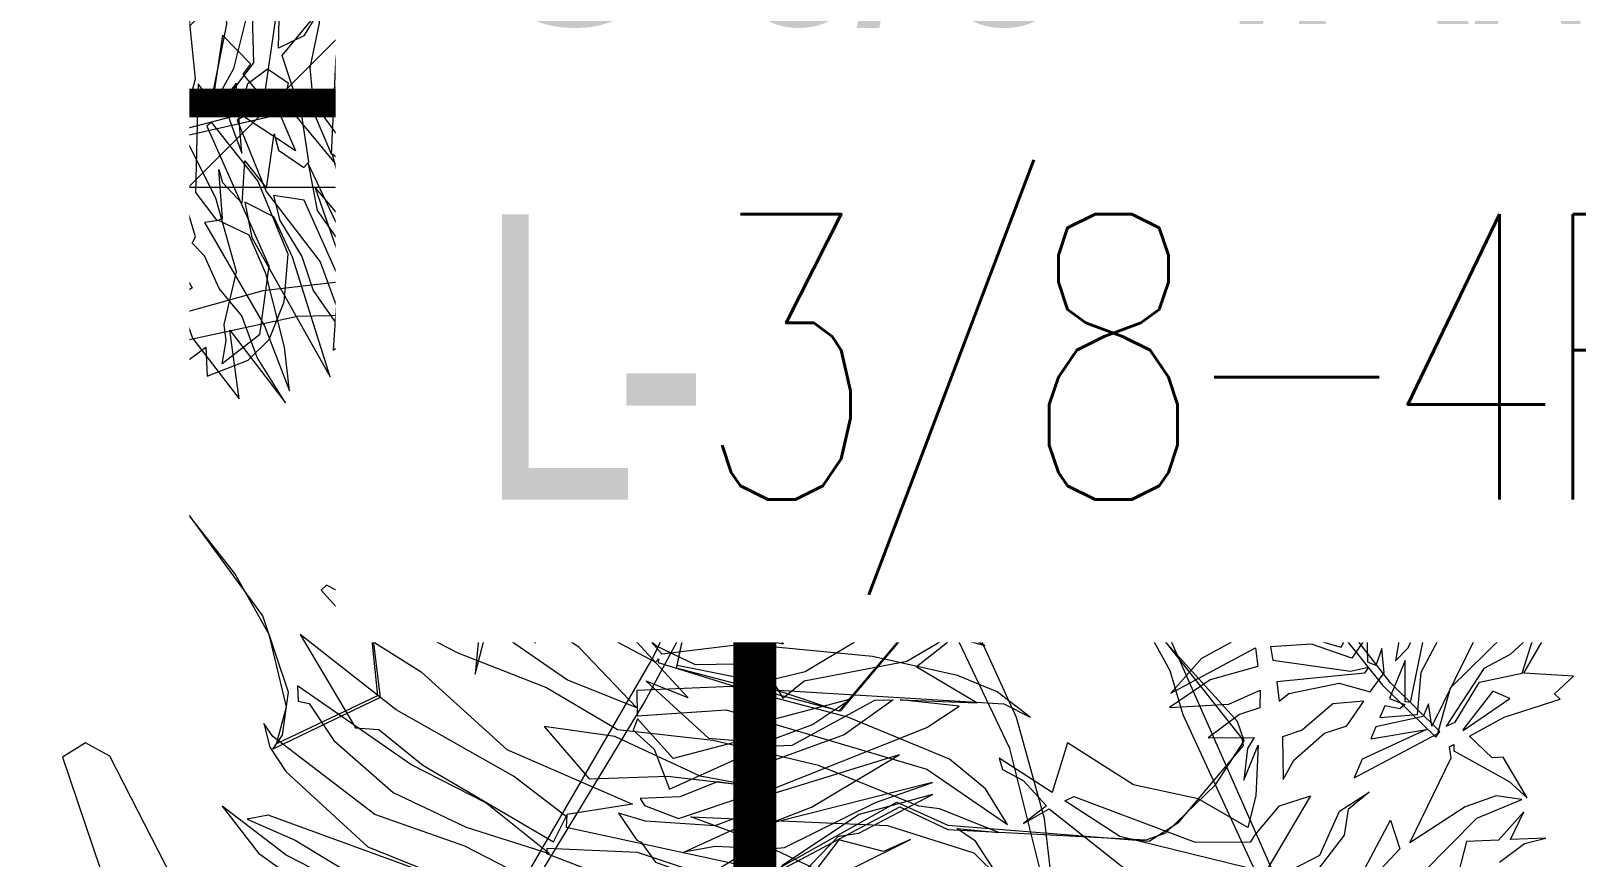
# Model space of a CAD drawing. Header units: millimetres. Extents: x 148480 to 578986, y 39883 to 155062.
# Drawn here: x 242504 to 243588, y 100884 to 101463 of the extents above; entities that cross this region are included whole.
import ezdxf

# ---------------------------------------------------------------- set-up
doc = ezdxf.new("R2010")
doc.units = ezdxf.units.MM
doc.linetypes.add('CENTER', pattern=[2, 1.25, -0.25, 0.25, -0.25])
doc.linetypes.add('HIDDEN', pattern=[0.375, 0.25, -0.125])
doc.layers.add('CB-AC CABLE TRAY', color=213, linetype='Continuous', lineweight=15)
doc.layers.add('P-PIPE-IDEN', color=7, linetype='Continuous', lineweight=9)
for name, color, linetype in [('CEN', 252, 'CENTER'), ('CET color Black or White', 7, 'Continuous'), ('Flooring', 44, 'Continuous'), ('Layer2', 4, 'Continuous'), ('Layer4', 6, 'Continuous'), ('M-HVAC VRV PIPE', 4, 'Continuous'), ('M-HVAC-TEXT', 7, 'Continuous')]:
    doc.layers.add(name, color=color, linetype=linetype)
doc.styles.add('Arial_2', font='arial.ttf', dxfattribs={"height": 75})
doc.styles.add('romans', font='stylu.ttf', dxfattribs={"height": 125})

# ---------------------------------------------------------------- blocks, each defined once
blk = doc.blocks.new('GFC1')
at = {"layer": 'CEN', "color": 8, "linetype": 'HIDDEN', "lineweight": 0, "ltscale": 1500}
blk.add_line((315644.3, 100526.4), (315644.3, 105940.7), dxfattribs=at)
at = {"layer": 'CET color Black or White', "color": 8, "linetype": 'Continuous', "lineweight": 18}
for points in [[(316284.1, 102194.6), (315821.5, 102515.8), (315838.3, 102526.7), (315851.1, 102516.4), (315972.6, 102526.3), (316068.4, 102548.4), (316116.5, 102569.1), (316291.4, 102696.9)], [(315106.4, 103228.9), (315153.4, 103205.6), (315195.3, 103177.4), (315261.9, 103123.4), (315512.5, 102882.1), (315590.8, 102790.4), (315622.4, 102740.4), (315686.1, 102621.3), (315707.3, 102571.3), (315631.4, 102600.1), (315304.7, 102789.1), (315479.6, 102675.9), (315506.3, 102665.3), (315556.8, 102629.8), (315632.9, 102587.1), (315704.6, 102540.5), (315631, 102501.8), (315431, 102429.1), (315244.3, 102380.4), (315043.3, 102345.5)], [(315123.2, 102352), (315155.1, 102360.5), (315204.4, 102366.7), (315457, 102423.8), (315646.1, 102477.2), (315676.4, 102482.5), (315738.8, 102507.1), (315705.4, 102377.9), (315666, 102256.4), (315632, 102134.4), (315573, 102010.6), (315458.4, 101813.3)], [(315483.5, 101841.1), (315566.6, 101978.3), (315631.3, 102098.7), (315640.2, 102137.9), (315657.3, 102170.6), (315694.1, 102274.1), (315761.1, 102436.4), (315773.1, 102397.9), (315809.5, 102314.5), (315825.2, 102254.1), (315853.3, 102189.4), (315866, 102145.4), (315907.5, 102051.5), (315935.4, 102000.9), (315944.4, 101970.2), (316120.2, 101589.6)], [(316126.7, 101590.5), (315912.8, 102074.6), (315868.1, 102185.2), (315789.8, 102473.2), (315813.5, 102438.4), (315811.3, 102429.2), (315961.8, 102162.9), (316044.6, 102040.5), (316084.4, 101990.7), (316121.8, 101954.3), (316124.6, 101958.2), (316090, 101992.4), (316020.2, 102082.2), (315981.2, 102146.4), (315879.3, 102339), (315836.1, 102434.4), (315898.9, 102388.2), (315930.8, 102353.3), (316014.2, 102285), (316085.3, 102233.8), (316204.9, 102175.5), (316282.4, 102154.4)], [(315344.9, 102473.6), (315328, 102445.8), (315310.1, 102437.1), (315311.4, 102489.4)], [(315291.3, 102477.3), (315292.6, 102426.8), (315272.6, 102400.6), (315282.2, 102388.9), (315288.7, 102412.4), (315302.4, 102422.6), (315317, 102412.8), (315313.6, 102396.9), (315317.1, 102395.9), (315310.5, 102392.5), (315322.1, 102365.3), (315285.7, 102389.2), (315281.3, 102386.7), (315301.5, 102336.7), (315339.4, 102287.5), (315350.7, 102256.7), (315348.5, 102225.4), (315356.5, 102231.1), (315361.7, 102245.9), (315357.3, 102278.1), (315336.2, 102339.1), (315426.6, 102232), (315423.1, 102255.5), (315405.7, 102289.2), (315317.3, 102396.1), (315326.5, 102406.5), (315334.9, 102398.6), (315361.4, 102362.4), (315411.9, 102336), (315489.8, 102326), (315370.8, 102378.2), (315340.6, 102401), (315366.5, 102424.5), (315381, 102462.8)], [(315565.4, 102481.5), (315552.9, 102441.9), (315549.4, 102436.1), (315571.6, 102444), (315593, 102465.1)], [(315607.7, 102488.9), (315601.2, 102445.4), (315563.7, 102424.7), (315574, 102424.1), (315599.3, 102433), (315597.6, 102421.2), (315597.6, 102421.2), (315589.4, 102402.1), (315589.4, 102402.1), (315607.9, 102410.1), (315624.6, 102427.3), (315646.5, 102467.3), (315647.4, 102436.4), (315613.6, 102390.6), (315622.8, 102393.6), (315642.9, 102413.5), (315635.6, 102378.7), (315648.5, 102382.3), (315644.9, 102354), (315655.1, 102386.8), (315668.3, 102396.9), (315680.8, 102364.3), (315669.6, 102341.6), (315689.1, 102367), (315697.7, 102395.5), (315693.6, 102469.2)], [(315686.8, 102497.8), (315708.2, 102438.6), (315709.9, 102411.7), (315688.3, 102359.8), (315665, 102336.9), (315690.1, 102357.7), (315703.1, 102382.2), (315714.2, 102422.1), (315712.9, 102429.1), (315734.1, 102419), (315724.8, 102339.7), (315734.7, 102373), (315736.7, 102406.4), (315744.6, 102409.7), (315748.7, 102342.6), (315758.8, 102373.7), (315757.4, 102420.4), (315762, 102432.2), (315761.2, 102454.6)], [(315961.5, 102460.1), (315976.7, 102419.4), (315968.5, 102459.8)], [(315996.4, 102449.4), (316002.7, 102445.9), (315978.5, 102480.5)], [(315616.1, 102486.8), (315633, 102440.1), (315655.6, 102395.8), (315683.6, 102354.7), (315716.6, 102317.5), (315753.9, 102284.7), (315795.1, 102256.8), (315839.4, 102234.3), (315886.2, 102217.5), (315934.7, 102206.7), (315984.2, 102202.1), (316034, 102203.8), (316083, 102211.6), (316130.7, 102225.5), (316176.3, 102245.4), (316219.1, 102270.7), (316258.3, 102301.3)], [(315616.8, 102512.6), (315640.7, 102440.2), (315678.3, 102373.9), (315728.1, 102316.2), (315788.2, 102269.4), (315856.3, 102235.1), (315929.7, 102214.8), (316005.7, 102209.2), (316081.3, 102218.6), (316153.7, 102242.5), (316220, 102280.1), (316277.7, 102329.8)], [(315968.5, 102461.6), (315999.2, 102430.7), (315979.2, 102462.9)], [(315749.5, 102458.1), (315720.7, 102439.5), (315744, 102441.2), (315740.3, 102438.3), (315722.9, 102439.6), (315728.2, 102428.6), (315741.3, 102433.4), (315742.3, 102430.8), (315747.9, 102434.9), (315756.8, 102433.2), (315729.1, 102418.4), (315781.8, 102428.4), (315779.2, 102418.2), (315743.6, 102395.7), (315731.2, 102382.1), (315746.4, 102386.6), (315740.8, 102375.9), (315758.3, 102385.6), (315759.2, 102383), (315766, 102390.1), (315771.9, 102389.8), (315770.8, 102385.5), (315788.9, 102393.6), (315802.3, 102392.2), (315816.2, 102381.1), (315790.1, 102377.8), (315752, 102358.8), (315756.8, 102354.6), (315777, 102354.4), (315741.5, 102337.3), (315715.5, 102338), (315666, 102321.5), (315646.5, 102320.4), (315649.3, 102372.5), (315681.4, 102423.3), (315641.6, 102417.3), (315634, 102439.1), (315632.2, 102426.6), (315635.9, 102416.4), (315628, 102415.2), (315636.8, 102406.2), (315633.8, 102369.5), (315620.9, 102358.4), (315613.1, 102368.9), (315580.5, 102392.6), (315568, 102396.1), (315559.1, 102403.7), (315548.5, 102401.2), (315551.3, 102399.6), (315535.8, 102388.8), (315486.7, 102430.7), (315492.6, 102441.2), (315502.2, 102436.8), (315518.5, 102417.6), (315546.7, 102415.3), (315590, 102424.2), (315612.5, 102416.1), (315601.2, 102423.7), (315564.1, 102433.7), (315507.2, 102437.4), (315534.2, 102480.2)], [(315433.3, 102451.4), (315431.5, 102415.1), (315435.5, 102407.3), (315439.5, 102443), (315458.5, 102417), (315470.1, 102451.5), (315482.5, 102445.8), (315484.1, 102423.2), (315493.3, 102398.2), (315559.4, 102344.5), (315515.7, 102357.5), (315487.1, 102399.9), (315460.4, 102418), (315453.5, 102408.9), (315468.7, 102385.3), (315437.3, 102406.6), (315473, 102345.6), (315461, 102308.4), (315458, 102331.6), (315438.3, 102374.4), (315419.2, 102400.2), (315414.9, 102390.9), (315429.8, 102348.3), (315404.7, 102386.2), (315391.6, 102384.7), (315388.3, 102376.7), (315396, 102353.7), (315446.6, 102292.4), (315451.8, 102250.8), (315442.9, 102249.4), (315452.5, 102245.7), (315453.6, 102237.2), (315456.6, 102244.1), (315478.6, 102235.5), (315492, 102218.9), (315504.8, 102170.1), (315517, 102181.7), (315490.3, 102234), (315500.3, 102232.6), (315517.2, 102214.7), (315526.5, 102192.6), (315511.9, 102230.9), (315476.3, 102250.9), (315464.5, 102261.8), (315466.2, 102268.1), (315475, 102253.9), (315467.4, 102282.5), (315480.1, 102254.3), (315490.5, 102277.4), (315508.7, 102260.2), (315534.3, 102199.7), (315529.9, 102189.7), (315517.2, 102181.7), (315516.3, 102174), (315558.3, 102146.3), (315582.3, 102114.4), (315568.2, 102119.8), (315568.1, 102117.4), (315572.7, 102106), (315585, 102098.8), (315586.1, 102080.6), (315592.3, 102094.5), (315614.4, 102081.6), (315672.3, 102081.6), (315673.8, 102086.5), (315675.6, 102083.2), (315735.3, 102112.6), (315800.9, 102116.1), (315791.2, 102106.8), (315786.6, 102109.2), (315762.6, 102097.2), (315678.1, 102076), (315669, 102056.6), (315698.6, 102056.4), (315691.9, 102052.9), (315661.2, 102024.3), (315664.1, 102019.4), (315658.2, 102020.5), (315632.6, 102039.4), (315668.7, 102054.9), (315666.2, 102060.2), (315637.9, 102064.4), (315606.1, 102059.8), (315579.8, 102066.5), (315579.8, 102060.7), (315560.9, 102063.6), (315600.3, 102038), (315611.2, 102025.9), (315656.2, 102017.5), (315638.9, 102013.4), (315650.5, 101999), (315631.7, 102005.5), (315602.6, 102005), (315575.2, 102017.9), (315557.3, 102032.5), (315556, 102026.9), (315597.4, 101981.8), (315568, 101993.5), (315611.8, 101953.5), (315634.2, 101951.6), (315587, 101939.3), (315561.9, 101967), (315559, 101959.2), (315573.7, 101945.8), (315584.5, 101917.7), (315647, 101946.1), (315646.2, 101950.6), (315651.8, 101950.1), (315646.9, 101947.6), (315670.5, 101948.6), (315728.5, 101980.1), (315741.3, 101980.3), (315706.9, 101955.8), (315658.8, 101938.4), (315646.4, 101913.9), (315764.9, 101961), (315787.5, 101975.9), (315746.1, 101980.3), (315799.9, 101978.4), (315757.5, 102003.5), (315783.9, 102024.3), (315805.6, 102018.4), (315788.1, 102027.6), (315788.1, 102027.6), (315772.8, 102035.8), (315720.7, 102032.7), (315688.7, 102025.1), (315789, 102091.2), (315818, 102090.6), (315776.6, 102042.5), (315819.4, 102070.7), (315847, 102115.2), (315852.1, 102144.4), (315819, 102092.1), (315804.8, 102099.6), (315819, 102108.9), (315814.1, 102107.9), (315837, 102128.6), (315853.3, 102152.3), (315812.3, 102126), (315807.3, 102130), (315713.1, 102116), (315674.1, 102087.7), (315650.8, 102097.8), (315679.6, 102109.2), (315681.4, 102113.7), (315656.3, 102132.4), (315645.8, 102133.9), (315654.3, 102151.6), (315687.6, 102141.8), (315690.2, 102146.5), (315694.4, 102141.3), (315714.6, 102147), (315746.8, 102176.9), (315741.4, 102160), (315779.8, 102191.4), (315794.1, 102194.3), (315755.5, 102163.6), (315709.4, 102140.2), (315681.8, 102113.9), (315684.6, 102107.8), (315708.4, 102115.8), (315744.5, 102142), (315807.9, 102159.5), (315853.2, 102178.8), (315854.3, 102184.4), (315832.6, 102184.1), (315825.1, 102179.6), (315808.9, 102182), (315763.3, 102165), (315805.6, 102193.6), (315852.6, 102194.7), (315854.7, 102203.1), (315858.8, 102198.4), (315916, 102230.2), (315855.2, 102182.2), (315933.6, 102214), (315939.2, 102208.9), (315970.4, 102214), (315963.3, 102223.1), (315981.4, 102224.4), (315959.2, 102228.6), (315939.5, 102239.5), (315881.4, 102229.4), (315919.4, 102257.9), (315983.5, 102229.7), (315976.4, 102259.1), (315984.4, 102254.6), (315936.6, 102296.2), (315958.1, 102299.6), (315982.4, 102279.2), (315977.8, 102273.8), (315983.8, 102278.1), (315983.8, 102278.1), (315997, 102284.3), (315998.4, 102277.1), (316005.9, 102286.9), (316037.8, 102288.6), (316056.6, 102300), (316091.5, 102285.5), (316071.5, 102283.8), (316047.7, 102264.9), (316016.3, 102228.9), (315993.2, 102191.9), (316064.3, 102274.8), (316075.2, 102281.4), (316093.3, 102269.3), (316069.1, 102257.5), (316039, 102234.3), (316000.5, 102195.2), (316020.4, 102212.8), (316085.5, 102240.8), (316108, 102259.6), (316114.7, 102255.1), (316114.8, 102263.7), (316128.5, 102268.1), (316114.9, 102270.9), (316115.2, 102284.8), (316121.6, 102280), (316143.3, 102315.3), (316160.2, 102362.1), (316190.7, 102385.9), (316203.3, 102385.3), (316203.3, 102385.3), (316196, 102390), (316180.7, 102386.3), (316128.8, 102335.8), (316163.7, 102435.6), (316149.9, 102424.2), (316121.8, 102368.5), (316099.4, 102302.8), (316093.3, 102302.8), (316088, 102318), (316063.1, 102323), (316035.1, 102317), (315997.8, 102336.6), (315989.3, 102358.1), (315939, 102400.8), (315906.8, 102366.5), (315873.5, 102345.1), (315871.2, 102351.3), (315894.9, 102366.3), (315935.9, 102407.3), (315989.9, 102389.8), (315988.7, 102392.4), (315976.7, 102401), (315930.9, 102411.8), (315920, 102408.9), (315931.7, 102420.7), (315961.1, 102406.5), (315947.8, 102424.6), (315948.1, 102424.7), (315966.3, 102422.1), (315961.8, 102427.1), (315955.7, 102427.2), (315983.1, 102436.1), (315988.4, 102436.1), (315957.9, 102452)], [(315218.4, 102493.5), (315221.3, 102405.2), (315202.7, 102378.9), (315206.2, 102372.1), (315215.3, 102392.1), (315232.2, 102409.6), (315235.6, 102379.6), (315238.9, 102379.6), (315228.4, 102377), (315236.6, 102351.2), (315210.3, 102372.5), (315206.3, 102370.3), (315217.2, 102325.4), (315249.7, 102269.1), (315242.2, 102264), (315238.7, 102217.2), (315247.6, 102219), (315259.2, 102227.6), (315260.2, 102207.3), (315288.9, 102218.5), (315303.7, 102233), (315314.1, 102259.3), (315314.1, 102259.3), (315317, 102292.7), (315295.6, 102344.2), (315263.2, 102385.3), (315259.9, 102382.5), (315303.3, 102284.6), (315296.8, 102236.2), (315270.7, 102216), (315273.5, 102232.1), (315272.2, 102243.4), (315280.7, 102280.5), (315266.2, 102332), (315242.4, 102379.4), (315252, 102415.6), (315246.3, 102470.9)], [(315133.9, 102542.8), (315157.1, 102436.5), (315145.6, 102376.2), (315147.4, 102395.9), (315141.6, 102439.1), (315117, 102544.2)], [(315132, 102367.7), (315142.7, 102359.3), (315143.9, 102362.8), (315164, 102362.7), (315152.5, 102360.5), (315169.3, 102315.1), (315146.3, 102359.5), (315150.4, 102315.6), (315165.2, 102266.6), (315143.6, 102231.2), (315153.8, 102272.3), (315143.7, 102325.6), (315120.3, 102354.1)], [(315114.2, 102349.6), (315137, 102275), (315139.3, 102231.3), (315136.5, 102220.8)], [(315134.3, 102215.7), (315167.9, 102233.6), (315173.9, 102242), (315185.2, 102215.5), (315163.7, 102205.7), (315178.1, 102087.9), (315178.1, 102087.9), (315225.5, 102282.1), (315213.8, 102331.1), (315191.9, 102370.2), (315184.8, 102365.6), (315196.9, 102323.3), (315197.2, 102271.1), (315189.7, 102242.2), (315186.3, 102263.4), (315192.8, 102279.9), (315188.8, 102325.2), (315165.2, 102362.7), (315177.4, 102398.2), (315174.6, 102446.1), (315152.4, 102494.1)], [(315787.6, 102480.1), (315532.1, 102198.5), (315581.1, 102241.4), (315772.3, 102449.1), (315830.8, 102506.6)], [(315830, 102496.6), (315746.4, 102348.2), (315683.9, 102137.5), (315669.9, 102065.6), (315729.5, 102281.7), (315753.1, 102341.5), (315806.2, 102433.9), (315843.5, 102485.9)], [(315848.1, 102472.1), (315858.1, 102339), (315859.7, 102497.8)], [(315921.8, 102463.8), (316021.8, 102376.7), (316143.9, 102253.2), (316143.9, 102253.2), (316037.1, 102374.2), (315978.9, 102421.4), (315938.6, 102467.4)], [(316226.8, 102404.3), (316195.5, 102381.8), (316184.7, 102354.5), (316178, 102386.6), (316180.1, 102403.2), (316234.9, 102438.5)], [(316226.9, 102448.1), (316206.6, 102444.2), (316161.2, 102405.2), (316146.9, 102369.9), (316146.3, 102421.4), (316169.4, 102486.1)], [(316152.8, 102479.3), (316134, 102447.4), (316119.5, 102336.3), (316124.4, 102301.4), (316112.6, 102315.8), (316116, 102359.3), (316095.5, 102414.7), (316061.1, 102476.3), (316062.7, 102449.1), (316103.2, 102345.1), (316104.2, 102329.3), (316104.2, 102329.3), (316105.4, 102310.1), (316111.1, 102309.6), (316114.2, 102303), (316079.3, 102309.3), (316066.4, 102321.3), (316024.1, 102313.4), (315981.8, 102316.3), (315985.7, 102278.2), (315959.8, 102261.7), (315976.3, 102320), (315993.4, 102335.1), (315969.2, 102319.7), (315954.8, 102298.3), (315947, 102273.7), (315946.5, 102245.7), (315961, 102201.8), (315945.5, 102234.5), (315930.5, 102301.4), (315949.1, 102327.9), (315933.9, 102314.3), (315926.5, 102300.2), (315924.5, 102276.1), (315933.6, 102237.6), (315975.2, 102152), (315956.4, 102160.6), (315943.1, 102172.8), (315897.2, 102199.3), (315876.9, 102200.6), (315841.4, 102212.9), (315827, 102208), (315825.7, 102198.6), (315844.3, 102187.3), (315856.8, 102198.4), (315861.8, 102196.3), (315849.6, 102183.5), (315850.1, 102164.2), (315864.6, 102195), (315888.8, 102184.5), (315944.6, 102142.9), (315969.1, 102134.8), (315989.1, 102122.4), (315995.2, 102123.5), (316000.9, 102099.2), (315972, 102114.3), (315958.9, 102128.3), (315903.8, 102151.1), (315872.5, 102145.1), (315812.5, 102147.6), (315860.1, 102144), (315845.2, 102136), (315827.5, 102114), (315847.6, 102125.9), (315946.6, 102120), (315968.9, 102112.7), (316007.7, 102074.7), (315984.9, 102085.7), (315943.2, 102097), (315885.7, 102076.7), (315862.9, 102062.5), (315899.7, 102077.6), (315950.3, 102077.9), (315905.1, 102058.8), (315881.5, 102053), (315901.9, 102053.1), (315891.4, 102034.4), (315907.8, 102053.1), (315980.7, 102053.6), (315999.3, 102049.3), (315996.3, 102025.6), (315987.3, 102025.6), (315957.5, 102009.4), (315936, 101985.1), (315995.5, 102016.8), (315997, 102003.7), (315963.7, 101994.3), (315935, 101975.1), (315976.8, 101977.4), (315998.8, 101987.2), (315998.4, 101974.9), (315984.3, 101970.1), (315962.2, 101953.8), (315994.5, 101954.1), (315989.7, 101946.2), (315987.2, 101924.1), (315997.2, 101948.7), (315995.6, 101913.1), (315990.1, 101890.9), (315955.1, 101911.1), (315909.9, 101920.7), (315863.6, 101950.2), (315852.8, 101915.4), (315815.6, 101939.6), (315818, 101931.6), (315832.4, 101923.8), (315848.9, 101906.1), (315832.8, 101893.7), (315850.8, 101904.1), (315905.4, 101860.8)], [(316002.1, 101859.5), (315900.3, 101884.5), (315861.8, 101909.6), (315867.9, 101912.6), (315953, 101880.7), (315992.1, 101880.8), (315995.1, 101885.8), (316012.2, 101906.1), (316033.9, 101913), (316003.4, 101861.2)], [(316008, 101854.8), (316040.6, 101871.5), (316054.4, 101902.3), (316075.2, 101915.7), (316060.3, 101903.5), (316057.7, 101885.5), (316039.3, 101861.6)], [(316058.5, 101836.8), (316090.1, 101896), (316096.6, 101876), (316020.1, 101794.1)], [(316037, 101782.6), (316150.7, 101897.5), (316182.2, 101910.6), (316164.2, 101913.2), (316142.5, 101905.3), (316103.6, 101880.1), (316132.7, 101939.8), (316131.5, 101947.4), (316134.5, 101949), (316134.5, 101944.7), (316173.3, 101923.2), (316186, 101911.7), (316169.1, 101940.1), (316161.4, 101939.8), (316145.4, 101955), (316169.7, 101968.2), (316209.1, 101980.9), (316205.2, 101984.6), (316218.5, 101996.9), (316183.6, 101999), (316231.5, 102081.8)], [(315645.9, 101852.4), (315746, 101905.4), (315779.6, 101889.6), (315918.7, 101882.2), (315932.6, 101887.1), (315967.4, 101920.8), (315987.5, 101951.7), (315987.5, 101951.7), (315982.7, 101965.1), (315899.3, 102057.2), (315871.7, 102069.8), (315824.4, 102072.6), (315799.4, 102066.2), (315769.5, 102050.7), (315703.1, 101972.5), (315634.3, 101995.6), (315589.7, 102004.4), (315595.3, 102030.9), (315595, 102094.1), (315564.2, 102221.5), (315528.9, 102331.2), (315476.7, 102426.7), (315430.7, 102409), (315400.6, 102368.8), (315388, 102300.3), (315371.8, 102058.5), (315379.6, 101983.1), (315308.8, 101949.6), (315315.8, 101975.4), (315303.6, 102026.1), (315279.5, 102068.9), (315106, 102289)], [(315638.1, 101849.5), (315743.9, 101908.7), (315779.7, 101892.5), (315920.9, 101881.3), (315941.7, 101894.6), (315986.9, 101948.4), (315986.9, 101948.4), (315986, 101953.4), (315914.3, 102044), (315871.8, 102069.7), (315825.6, 102072.6), (315800.4, 102066.1), (315770.2, 102050.7), (315704, 101972.4), (315589.3, 102002.6), (315595.3, 102030.9), (315595.1, 102075.1), (315586.1, 102138.7), (315532.4, 102318.2), (315485, 102416.1), (315473, 102423.8), (315427.7, 102405.3), (315407.2, 102377), (315395.8, 102350.8), (315372.3, 102056.4), (315381.4, 101982.1), (315306.2, 101945.7), (315313.1, 101955.7), (315317.2, 101985.7), (315299.2, 102039.2), (315236.3, 102125.2), (315122.5, 102260.7)], [(316259.4, 102289.6), (316218.2, 102292.1), (316205.8, 102287.9), (316182.9, 102268), (316191.4, 102284.5), (316239.5, 102321.2)], [(316221.4, 102354.8), (316176.3, 102354.5), (316140.6, 102308.6), (316127.7, 102272.2), (316130.5, 102270.7), (316152.7, 102302.5), (316171.1, 102343), (316202.7, 102346.6), (316225.6, 102339.8), (316210.8, 102330.1), (316197.5, 102328.3), (316137, 102280), (316140, 102257.2), (316074.2, 102231.1), (316029, 102162.9), (316028.2, 102149.5), (316037.6, 102161.1), (316036.6, 102144.9), (316052, 102181.6), (316098, 102219.5), (316127.7, 102221.8), (316116.4, 102216.2), (316051.2, 102159.3), (316041.4, 102146), (316106, 102172.8), (316083.5, 102147.7), (316072.6, 102128.1), (316095.3, 102157), (316132.9, 102184.7), (316177.8, 102210.5), (316174.8, 102216.3), (316126.9, 102195.6), (316127.7, 102202.8), (316167, 102227.4), (316165.5, 102228.7), (316190.4, 102253.4), (316214.7, 102287.3), (316248.8, 102283.2)], [(316223.2, 102267.5), (316192.2, 102247.4), (316176.4, 102218.2), (316193.9, 102221.5), (316185.6, 102207.2), (316205.7, 102221.2), (316211.9, 102221.1), (316198.3, 102212), (316204.8, 102190.3), (316234.5, 102223.8)], [(316247.1, 102225.6), (316218.7, 102202.9), (316212.2, 102178.4), (316268, 102232.8)], [(315855.8, 101824.3), (315847.5, 101897.2), (315827.9, 101967.9), (315797.4, 102034.7), (315756.9, 102095.9), (315707.4, 102150), (315649.9, 102195.7), (315586.1, 102231.8), (315517.3, 102257.5), (315445.4, 102272.2), (315372.1, 102275.4), (315299.2, 102267.1), (315228.5, 102247.5), (315161.7, 102217), (315100.5, 102176.5), (315046.4, 102127), (315000.7, 102069.5), (314964.6, 102005.7), (314938.9, 101936.9), (314924.3, 101865)], [(315844.5, 101861.3), (315823.1, 101946.3), (315785, 102026.1), (315731.6, 102097.4), (315665.1, 102157.6), (315587.9, 102204.4), (315503.1, 102235.9), (315413.8, 102251), (315323.6, 102249.1), (315235.9, 102230.2), (315154, 102195.1), (315081.1, 102145.2), (315020.1, 102082.2), (314973.2, 102008.8), (314942.2, 101927.6), (314928.4, 101841.8)], [(315815.8, 101855.5), (315799, 101881.4), (315786, 101890.1), (315815.3, 101887.4), (315773.9, 101903.9), (315759.2, 101905.8), (315688.9, 101934.3), (315615.1, 101951.8), (315547.9, 101959.4), (315497.6, 101989.1), (315436.1, 102013.1), (315343.8, 102060.8), (315340, 102057.2), (315367.5, 102027), (315410.3, 102000), (315470.4, 101945.6), (315558.4, 101907.2), (315512.5, 101900.1), (315512, 101891.1), (315631.8, 101865.1)], [(315628.5, 101851.1), (315561.9, 101873.3), (315498.4, 101876.1), (315498.1, 101872.6), (315570, 101845)], [(315486.6, 101854.2), (315440.8, 101877.9), (315377.7, 101900), (315306.1, 101954.7), (315300, 101963.9), (315304, 101947.1), (315315.3, 101930.1), (315372.8, 101877.4), (315429.3, 101854.6)], [(315718.8, 101846.6), (315644.6, 101881.9), (315599.3, 101898.4), (315737.3, 101892.4), (315797.9, 101873.1), (315815.8, 101855.5)], [(315714.4, 101863.2), (315753.4, 101882.4), (315734.4, 101874.1), (315703.1, 101882.3), (315684.1, 101857)], [(315671.4, 101852), (315702.9, 101884.8), (315717.2, 101887), (315768.8, 101914), (315717.5, 101900.1), (315663.1, 101864)], [(316166.5, 101866.7), (316184.1, 101879.7), (316199, 101883.5), (316174.2, 101882.5), (316183.7, 101901.8), (316165.9, 101882.1), (316143.3, 101881.2), (316137.5, 101858.4)]]:
    blk.add_lwpolyline(points, dxfattribs=at)
for points in [[(315278.9, 102422.9), (315289.3, 102465), (315278.2, 102523.5), (315255.9, 102595.1), (315267.7, 102542.3), (315273.7, 102454), (315261.1, 102391.2), (315278.9, 102422.9)], [(315199.4, 102401.8), (315206.6, 102448.9), (315186, 102546.3), (315176.8, 102567.9), (315187.6, 102499.6), (315183.6, 102368.6), (315199.4, 102401.8)], [(315806.5, 102528.8), (315812, 102553.2), (315696.1, 102529.3), (315639.6, 102506.8), (315447.7, 102415.7), (315384.7, 102381.9), (315423.3, 102397.1), (315649.3, 102502.5), (315749.3, 102525.1), (315806.5, 102528.8)], [(315725, 102451.2), (315675.6, 102544.5), (315682.2, 102516.9), (315706.9, 102460.8), (315711.9, 102434.1), (315725, 102451.2)], [(315413.6, 102398.8), (315417.3, 102450.5), (315402.5, 102521.2), (315391.1, 102526.7), (315393.4, 102483.3), (315381.9, 102388), (315385.5, 102383.9), (315385.1, 102393.1), (315403.3, 102422.3), (315406.2, 102409), (315413.6, 102398.8)], [(315368.3, 102376.8), (315376.4, 102412.1), (315369, 102516.1), (315360.4, 102484.5), (315357, 102451.2), (315336.6, 102477.7), (315338.7, 102454.6), (315332.1, 102423.5), (315335.1, 102391.1), (315347.4, 102362.6), (315350.6, 102432.3), (315354.7, 102432.4), (315358.6, 102385.1), (315368.3, 102376.8)], [(315331.4, 102357.5), (315326.5, 102390.1), (315312.7, 102432.1), (315332.8, 102456.3), (315318.1, 102474.9), (315309.3, 102466.1), (315300, 102401.7), (315285.4, 102418.9), (315290.8, 102426), (315270.8, 102446.3), (315263.9, 102399), (315253.8, 102412.3), (315252, 102336), (315267, 102316.3), (315270.9, 102317.9), (315268.3, 102352.1), (315270.9, 102343), (315284.6, 102328.4), (315286.5, 102358.1), (315301.8, 102339.1), (315307.2, 102377.1), (315310.2, 102365.8), (315328, 102353.5), (315331.4, 102357.5)], [(315633.5, 102449.4), (315634.9, 102469.5), (315633.6, 102463.3), (315606.9, 102432.2), (315591.4, 102403.3), (315608.2, 102411.5), (315633.5, 102449.4)], [(315925.3, 102440.7), (315925.2, 102451.6), (315913, 102470.8), (315893.3, 102475.5), (315873.9, 102466), (315866.3, 102457.4), (315858.4, 102425.4), (315859.4, 102414.3), (315871.4, 102396.4), (315889.2, 102389.8), (315910.7, 102400.2), (315925.3, 102440.7)], [(315907.5, 102455.1), (315857.2, 102407.5), (315861.3, 102415.2), (315858, 102412.6), (315844.6, 102418.4), (315853.4, 102399.8), (315891.3, 102428.6), (315907.5, 102455.1)], [(316323.8, 102155.3), (316278.6, 102191.3), (316136.6, 102288.8), (315857, 102457.8), (315982.2, 102334.4), (316050.1, 102277), (316106, 102237.5), (316177, 102198.6), (316247.9, 102171.5), (316323.8, 102155.3)], [(315756.5, 102422.1), (315749.1, 102437), (315740.6, 102444.7), (315731.2, 102445.7), (315718.3, 102439.7), (315713.1, 102432.3), (315712.2, 102420.5), (315726.5, 102397.5), (315738.8, 102397.3), (315751.5, 102403.6), (315756.5, 102422.1)], [(316154.9, 102419.9), (316152, 102432.4), (316139.7, 102445.4), (316124.2, 102446.6), (316105.1, 102427.8), (316104.1, 102397.4), (316118.6, 102382.5), (316133.1, 102380.2), (316148, 102391.4), (316154.9, 102419.9)], [(315952.9, 102436.8), (315925.7, 102439.5), (315904.9, 102419.8), (315919.7, 102430.5), (315929.6, 102428.7), (315952.9, 102436.8)], [(316104.7, 102343.7), (316102.4, 102381), (316084, 102430.2), (316094.7, 102339), (316090.8, 102312.6), (316104.7, 102343.7)], [(315315.1, 102188.5), (315295.2, 102220.4), (315284.5, 102249.6), (315268.5, 102268.7), (315258.2, 102291.7), (315249.6, 102300.6), (315252, 102304.9), (315232, 102371.9), (315238.3, 102412.1), (315232.6, 102404.1), (315231.8, 102377.5), (315208, 102338.7), (315217.4, 102302.4), (315228.5, 102299.4), (315217.8, 102297), (315187.7, 102315.7), (315183.6, 102355.9), (315182.8, 102333.5), (315189.3, 102300.4), (315200.5, 102282), (315218.5, 102284.1), (315227.2, 102277), (315219.4, 102218.5), (315206.5, 102227.4), (315225.2, 102276.3), (315217.7, 102275.5), (315196.4, 102201.5), (315191.1, 102167.6), (315192.6, 102155.6), (315223.6, 102192), (315230.6, 102156.2), (315232.3, 102202.3), (315236.2, 102206.9), (315232.6, 102209.4), (315234.1, 102263.5), (315227.2, 102277), (315237.8, 102268.4), (315249.8, 102234), (315282.6, 102191.5), (315276.1, 102239.5), (315315.1, 102188.5)], [(315284.5, 102363.6), (315280.6, 102412.7), (315271.1, 102400.2), (315278.7, 102379.3), (315284.5, 102363.6)], [(315997.8, 102393.5), (315992.9, 102406.1), (315979.3, 102413.6), (315970.1, 102414.3), (315948.7, 102405.4), (315940.9, 102398.4), (315937, 102385.9), (315940.6, 102373.3), (315955.5, 102365.3), (315990.5, 102375.4), (315997.8, 102393.5)], [(315832.3, 102387.6), (315824.9, 102402.5), (315816.4, 102410.2), (315807, 102411.2), (315794.1, 102405.2), (315789, 102397.8), (315788, 102386), (315802.3, 102363), (315814.6, 102362.8), (315827.1, 102368.8), (315832.3, 102387.6)], [(315602.1, 102342.4), (315602.8, 102350.2), (315572.8, 102386.9), (315561.7, 102393.5), (315535.9, 102388.7), (315567, 102350.7), (315571.2, 102340.2), (315578.6, 102337.5), (315580.6, 102324.1), (315602.1, 102342.4)], [(316282.6, 102393.8), (316264.1, 102392.7), (316252.7, 102396.3), (316208.2, 102379.9), (316191, 102330.3), (316194.9, 102315.3), (316230, 102362.6), (316238.1, 102366.5), (316244.3, 102378), (316242.3, 102368.5), (316282.6, 102393.8)], [(315420, 102162), (315410.6, 102320.3), (315395.1, 102354.7), (315372.7, 102384.2), (315365.9, 102365.6), (315401.6, 102308.3), (315404.7, 102248.9), (315383.5, 102285.3), (315384, 102308), (315371.1, 102346), (315347.8, 102362.8), (315363.6, 102303.7), (315351.8, 102312.5), (315331, 102356.4), (315337.3, 102323.5), (315369.3, 102277.9), (315372.4, 102264.2), (315364.3, 102217.8), (315359.6, 102260.6), (315328.1, 102330.6), (315306.6, 102333.9), (315311.2, 102316.3), (315326.6, 102291.1), (315334.4, 102267.4), (315360.7, 102229.6), (315363.9, 102215.3), (315361, 102198.6), (315382.8, 102248.8), (315383.1, 102262.7), (315406.3, 102237.1), (315398.3, 102214.9), (315420, 102162)], [(315932.8, 102379.7), (315885.7, 102346.9), (315926.7, 102357.6), (315966.6, 102359.2), (315932.8, 102379.7)], [(316166.8, 102272.9), (316173.1, 102325.1), (316178.5, 102338.8), (316177.2, 102379.3), (316172.1, 102337.6), (316156.6, 102280.8), (316149.8, 102282.8), (316139.6, 102318.4), (316134.7, 102296.4), (316125.9, 102299.5), (316142.4, 102279.3), (316151, 102280.9), (316150.1, 102272.6), (316166.8, 102272.9)], [(315531.7, 102286.7), (315531.1, 102298.6), (315512.8, 102330.5), (315500.9, 102338.4), (315507.2, 102340.2), (315497.9, 102356.4), (315479.8, 102374.1), (315490.1, 102297.2), (315531.7, 102286.7)], [(316256.9, 102342.5), (316257.7, 102358.7), (316243.5, 102374.9), (316196.7, 102375.4), (316182.6, 102360.7), (316182.7, 102343.2), (316204.6, 102323.5), (316235.1, 102323.4), (316243.4, 102327.2), (316256.9, 102342.5)], [(315935.4, 102334.1), (315932.7, 102348.6), (315917.6, 102359.8), (315879.8, 102354.3), (315869, 102335.4), (315872, 102321.5), (315894.2, 102308.6), (315923.5, 102313.9), (315935.4, 102334.1)], [(316157.9, 102342.1), (316153, 102354.7), (316142.1, 102361.7), (316131.6, 102362.3), (316109.5, 102355.5), (316100.9, 102347), (316097, 102334.6), (316100.7, 102322), (316115.6, 102314), (316150.5, 102324.1), (316157.9, 102342.1)], [(315861.9, 102314.9), (315856.7, 102314.1), (315862.7, 102330.5), (315858.1, 102327.3), (315855.4, 102330.9), (315862.1, 102336.1), (315861.2, 102345), (315856.8, 102342.2), (315847.9, 102348.8), (315855.3, 102330.3), (315852, 102323.9), (315846.5, 102327.7), (315843.3, 102323), (315840.4, 102332), (315832.8, 102337.3), (315826.7, 102328.3), (315800.1, 102346.3), (315777.9, 102328.4), (315795.7, 102353.4), (315784.3, 102350.2), (315717.8, 102305.7), (315724.6, 102312.3), (315714.4, 102305.9), (315739.5, 102334.8), (315670.7, 102309.3), (315645.2, 102315), (315645.1, 102311.4), (315709.2, 102292.5), (315725.6, 102276.8), (315785.7, 102333.7), (315827.6, 102321.6), (315847, 102320.4), (315855.6, 102313.2), (315850, 102309.2), (315828.1, 102321.4), (315798.1, 102322.8), (315792.2, 102318.6), (315830.6, 102315.2), (315850, 102296.5), (315858.4, 102299.7), (315861.9, 102314.9)], [(315982.6, 102345), (315960.2, 102351.2), (315976.8, 102341.1), (315988.8, 102321.2), (315982.6, 102345)], [(316017.4, 102327.7), (316002, 102350.5), (315985.4, 102355.2), (315972.3, 102342.5), (315969.4, 102334.5), (315984.8, 102309.8), (316001.4, 102305.4), (316015, 102319), (316017.4, 102327.7)], [(315346.4, 102206.8), (315320, 102290.8), (315307, 102318.9), (315286.6, 102329.3), (315291.5, 102304.4), (315346.4, 102206.8)], [(315990.9, 102306.8), (315988.6, 102314.3), (315972.3, 102329), (315948, 102326), (315965.5, 102312.2), (315990.9, 102306.8)], [(316114.9, 102286.1), (316124.5, 102327.2), (316105, 102299.9), (316094, 102300.6), (316099.2, 102285.7), (316114.9, 102286.1)], [(315317.8, 102197.1), (315314.4, 102227.6), (315301.2, 102279.2), (315289.7, 102306), (315268.1, 102316.4), (315258.3, 102315.1), (315300.4, 102242.6), (315317.8, 102197.1)], [(315617.7, 102168.1), (315623.2, 102196), (315567.7, 102233.3), (315572.1, 102248.9), (315565.9, 102250), (315572.2, 102305), (315557.3, 102321.7), (315547.5, 102319.6), (315559.9, 102309.8), (315563.8, 102235.8), (315558, 102240.5), (315559.6, 102260.4), (315538.7, 102317.8), (315528.6, 102320.1), (315531.8, 102286.6), (315537.3, 102285.2), (315554, 102221), (315547.2, 102224.6), (315532.1, 102266.1), (315508.1, 102290.3), (315490.2, 102296.2), (315491.6, 102286.1), (315516.9, 102267.2), (315545.8, 102217.7), (315540.6, 102198.4), (315558.4, 102194.8), (315545.3, 102210.7), (315553.4, 102208.1), (315550.5, 102215.9), (315556.3, 102223.3), (315590.1, 102212.2), (315592.5, 102192.3), (315617.7, 102168.1)], [(315647.8, 102270.6), (315618.3, 102288.4), (315636, 102297.3), (315630.8, 102299.3), (315635.9, 102309), (315632.2, 102307.6), (315631.7, 102314.7), (315615.2, 102290.4), (315609, 102291.3), (315609.6, 102285.1), (315603.6, 102278.3), (315594.2, 102283.9), (315595.7, 102293.4), (315591.3, 102294.1), (315598.9, 102320.2), (315581.1, 102321.4), (315591.2, 102265), (315584.9, 102269), (315584.7, 102273.8), (315579.9, 102256.5), (315582.8, 102252.8), (315596.9, 102269.1), (315612, 102274.7), (315607.3, 102277.6), (315621.1, 102275.2), (315647.8, 102270.6)], [(315944.5, 102312.8), (315932.6, 102324.2), (315923.5, 102323), (315857.8, 102284.4), (315868.4, 102279.5), (315887.7, 102293.9), (315913.1, 102298.9), (315944.5, 102312.8)], [(315816.8, 102298.6), (315796.1, 102310.2), (315789, 102303.2), (315786.9, 102293.1), (315816.8, 102298.6)], [(315995.1, 102289.6), (315991.8, 102303.8), (315969.7, 102301.4), (315982.4, 102279.2), (315995.1, 102289.6)], [(316072.1, 102308.1), (316067.4, 102311.4), (316025.4, 102307.4), (316018, 102297.9), (316072.1, 102308.1)], [(315932, 102279.4), (315925.5, 102294.4), (315895.5, 102275.4), (315922.8, 102282.1), (315932, 102279.4)], [(316185.5, 102257.6), (316181.3, 102302.3), (316170.4, 102270.4), (316166.7, 102270.4), (316168.6, 102263.8), (316155.4, 102263.3), (316167.4, 102248.6), (316185.5, 102257.6)], [(315218.8, 102277.7), (315170.9, 102272.2), (315161.6, 102274.4), (315151.3, 102290.1), (315155.4, 102275.8), (315190, 102259.8), (315218.8, 102277.7)], [(315731.1, 102233.1), (315720.2, 102233.7), (315728.7, 102251.3), (315719.2, 102250.7), (315728.1, 102263.4), (315714.5, 102251.6), (315718.1, 102270.6), (315699.7, 102283.8), (315674.1, 102286.6), (315697.1, 102260.8), (315708.4, 102210), (315704.3, 102194.9), (315698.2, 102248.3), (315687.4, 102261.4), (315658.7, 102268.5), (315673, 102246), (315679.4, 102193.6), (315696.1, 102168.1), (315731.1, 102233.1)], [(315869.4, 102265.6), (315855.8, 102270.1), (315866.7, 102278.3), (315857.3, 102280), (315858.5, 102275.3), (315846.9, 102281.8), (315807.9, 102288.8), (315804.9, 102278), (315830.4, 102279.2), (315855.7, 102270.8), (315853.8, 102261.5), (315803.3, 102272), (315798.9, 102256), (315787.4, 102255.2), (315773.9, 102230.7), (315764.5, 102231.2), (315742.2, 102215.8), (315803.4, 102242.4), (315831.3, 102261.7), (315856.8, 102254.4), (315808, 102243.4), (315779.7, 102229.9), (315781, 102221.7), (315802.1, 102233.3), (315833.2, 102236.2), (315854.8, 102231.9), (315833.6, 102232.2), (315827.3, 102227.7), (315838.1, 102229.7), (315856.5, 102220.2), (315870.5, 102244), (315859.5, 102235.4), (315872.4, 102263.2), (315856.6, 102255.7), (315869.4, 102265.6)], [(316128.9, 102276.7), (316119.5, 102292), (316106.4, 102290.3), (316105.4, 102285.1), (316099.3, 102289.3), (316025.4, 102282.2), (316011.1, 102268.4), (315988, 102229.2), (315988, 102229.2), (315981.1, 102217.6), (316003.9, 102133), (316007.6, 102097.8), (316001, 102099.2), (316006, 102096.6), (316004.1, 102093.5), (316018.1, 102081.9), (316009.3, 102074.2), (316020.6, 102070.2), (316022.2, 102081.1), (316018.9, 102082.5), (316003.1, 102169.6), (316016, 102192.2), (316032.4, 102202), (316048.1, 102248.6), (316097.9, 102281.2), (316117.3, 102274.5), (316128.9, 102276.7)], [(315939.5, 102262.4), (315935.7, 102271), (315906.8, 102270.8), (315882.4, 102253.3), (315939.5, 102262.4)], [(316119.8, 102270), (316107.5, 102272.7), (316060.6, 102249.5), (316041.3, 102207.2), (316045, 102207.4), (316062.9, 102243.5), (316119.8, 102270)], [(315210.6, 102269.6), (315184.2, 102244.4), (315175.2, 102213.9), (315188.5, 102231.4), (315210.6, 102269.6)], [(315667.8, 102199.9), (315661, 102250.6), (315625.6, 102266.2), (315651.4, 102214.6), (315667.8, 102199.9)], [(315987.6, 102155.9), (315974.7, 102210.3), (315980.3, 102236.3), (315987.9, 102249.4), (315987, 102266.5), (315964.7, 102246), (315959.5, 102250.5), (315958.7, 102219.1), (315987.6, 102155.9)], [(316149.6, 102249.4), (316139.3, 102262.2), (316089.1, 102248.6), (316060.5, 102208.1), (316081.5, 102209.2), (316056.3, 102202.2), (316024.4, 102157.1), (316017.8, 102132.2), (316025.6, 102104.1), (316034, 102160.4), (316052.9, 102184.2), (316081, 102201), (316043.7, 102154.6), (316075, 102169.8), (316086.9, 102170.3), (316095.3, 102203.9), (316144.1, 102249.3), (316149.6, 102249.4)], [(316157.2, 102251.2), (316151.1, 102244.8), (316140, 102257.1), (316091.5, 102227.3), (316081.7, 102215.3), (316106.9, 102231.5), (316151.1, 102230.8), (316153, 102236.6), (316148.8, 102238.6), (316157.2, 102251.2)], [(316197.3, 102238.7), (316191.8, 102258.9), (316183.7, 102250.4), (316168.7, 102247.2), (316177.9, 102237), (316197.3, 102238.7)], [(315489.7, 102151.6), (315437.1, 102219.6), (315424.7, 102227.7), (315451.4, 102175.6), (315482.1, 102149.7), (315489.7, 102151.6)], [(315498.7, 102166.2), (315486.3, 102200.8), (315437.9, 102231), (315459.1, 102216.3), (315488.8, 102177.7), (315498.7, 102166.2)], [(316177, 102212.5), (316164.1, 102230.1), (316133.5, 102203.3), (316116.2, 102174.7), (316119.4, 102171.8), (316116.4, 102171.2), (316117.6, 102149.2), (316107.3, 102130.6), (316144.8, 102197.4), (316177, 102212.5)], [(315477.1, 102141.7), (315447.2, 102167), (315428.4, 102198.3), (315430.5, 102181.8), (315441.7, 102153.7), (315454.1, 102140.4), (315477.1, 102141.7)], [(315846.4, 102048.9), (315818.9, 102049.1), (315797.1, 102054.2), (315729.1, 102057), (315597.2, 102048), (315540.1, 102115.8), (315567.4, 102098.6), (315604.4, 102066.5), (315607.5, 102068.2), (315653.8, 102065.7), (315688.9, 102087.7), (315717.2, 102119.9), (315761.3, 102151.8), (315731.4, 102141.9), (315638.2, 102083.8), (315611.1, 102073.4), (315594.7, 102112), (315560, 102148.1), (315541.9, 102195.5), (315501.9, 102181), (315494.8, 102195), (315478.3, 102205.4), (315486, 102194.7), (315488.4, 102176.5), (315460.2, 102176.3), (315488.7, 102174.3), (315506.7, 102118.7), (315537.7, 102072.7), (315592.2, 102043.2), (315597.3, 102045.8), (315597.3, 102040), (315647, 102023.8), (315825.5, 102046.2), (315837.3, 102044.8), (315846.4, 102048.9)], [(315759.7, 102202.4), (315730.2, 102200.6), (315717.6, 102179.8), (315695, 102166), (315683, 102152.6), (315690.5, 102146.9), (315725.3, 102179.1), (315759.7, 102202.4)], [(315956, 102184.9), (315942.3, 102198.2), (315908.1, 102197.6), (315857.3, 102167.2), (315860.6, 102158.7), (315885.3, 102167), (315911.3, 102185.3), (315940.4, 102190.5), (315956, 102184.9)], [(315994.3, 102127.2), (315987.3, 102143.4), (315981.2, 102137.8), (315946.8, 102163.2), (315889.5, 102196.5), (315962.7, 102142), (315994.3, 102127.2)], [(316187.4, 102203.7), (316183.8, 102205.3), (316136.5, 102173.3), (316078.8, 102117.2), (316124.2, 102139.2), (316176.3, 102186), (316187.4, 102203.7)], [(316191.9, 102188.6), (316185.4, 102199.5), (316175.2, 102195.6), (316165.8, 102174.7), (316191.9, 102188.6)], [(316239.4, 102188.6), (316233.1, 102205.3), (316225.5, 102202.1), (316222.4, 102179.6), (316217.2, 102178.2), (316219.7, 102172.3), (316216.3, 102164.8), (316239.4, 102188.6)], [(315643.5, 102134.3), (315639.9, 102155.8), (315626.5, 102188.6), (315628.8, 102150.7), (315636.7, 102135.2), (315643.5, 102134.3)], [(315667.3, 102164.4), (315656.9, 102193.7), (315653.3, 102192.2), (315656.2, 102172.8), (315667.3, 102164.4)], [(316219.5, 102164.5), (316194.7, 102154.8), (316210.9, 102171.2), (316207.9, 102177.7), (316190.1, 102172.1), (316179.7, 102164.1), (316201.1, 102187.4), (316176.8, 102179.5), (316154.7, 102164), (316127.4, 102119.8), (316114, 102104.4), (316123.6, 102110), (316175, 102138.1), (316137.4, 102094.3), (316151.2, 102111.1), (316186.4, 102133.5), (316219.5, 102164.5)], [(316217.2, 102178.2), (316215.9, 102177.8), (316212.2, 102189), (316178.3, 102145), (316217.2, 102178.2)], [(315583.3, 102127.4), (315582.8, 102135.5), (315578.3, 102136), (315582.7, 102136.8), (315584, 102153.3), (315572.6, 102168.9), (315551.6, 102178), (315583.3, 102127.4)], [(315822.1, 102177.8), (315816.7, 102177.1), (315769.4, 102153.9), (315789.1, 102157.9), (315822.1, 102177.8)], [(316017.1, 102134.8), (316016.4, 102149.7), (316027, 102182.4), (316009.6, 102162.3), (316017.1, 102134.8)], [(315465.6, 102127.4), (315415, 102148.8), (315384.9, 102171.4), (315423.1, 102129.7), (315465.6, 102127.4)], [(315563.9, 102083.1), (315563.9, 102083.1), (315567.5, 102102), (315533.8, 102158.2), (315503.7, 102169), (315502.9, 102161), (315541.4, 102132.2), (315540.2, 102128.5), (315511.6, 102146.1), (315488, 102151.1), (315505.2, 102129.3), (315546.6, 102098.4), (315562.2, 102073.7), (315563.9, 102083.1)], [(315615.4, 102138), (315615, 102154.4), (315595.1, 102171), (315598.9, 102139.6), (315615.4, 102138)], [(315856, 102169.3), (315850.3, 102169), (315767.4, 102134.5), (315809.9, 102131.8), (315856, 102169.3)], [(315949, 102129.4), (315933.3, 102150.2), (315900.9, 102165.7), (315886.1, 102161.1), (315949, 102129.4)], [(316060.8, 102027.8), (316055.9, 102030.1), (316064, 102102.7), (316071.7, 102109.3), (316082.9, 102154.1), (316058.8, 102132.7), (316048.1, 102105.5), (316049.5, 102074.6), (316045.6, 102044.3), (316040, 102036.6), (316055.8, 102029.5), (316049.8, 102024.7), (316038, 102033), (316035.7, 102028.9), (316016.3, 102045.3), (316002.2, 102048.6), (316004.5, 102025.6), (316026.7, 102025.5), (316055.4, 102017.3), (316060.8, 102027.8)], [(316100.9, 102157.3), (316083.6, 102132.9), (316080.7, 102117.1), (316090.5, 102120.5), (316100.9, 102157.3)], [(316170.5, 102162), (316165, 102159.4), (316147.6, 102126.5), (316145.9, 102126.5), (316130.2, 102107.7), (316149.9, 102119.4), (316170.5, 102162)], [(316231, 102121.4), (316233.5, 102139.8), (316227.5, 102153.1), (316208.3, 102141), (316183.1, 102115), (316139.5, 102081.2), (316170.3, 102096.8), (316165.5, 102089.8), (316188.2, 102096.2), (316231, 102121.4)], [(315931.5, 102080.3), (315901.5, 102132.2), (315853.8, 102146.3), (315857.9, 102139.4), (315852.1, 102133.1), (315852.9, 102048.7), (315861, 102072.4), (315860.9, 102137.3), (315891.5, 102116.3), (315931.5, 102080.3)], [(315837.3, 101968.3), (315814.2, 101986), (315786.5, 101997.4), (315726.9, 102010.8), (315636.8, 102019.5), (315579.3, 102012.4), (315539.9, 102056.5), (315486.7, 102091.7), (315426.3, 102122.5), (315390.7, 102134.6), (315387.7, 102131.9), (315408.6, 102123.7), (315476.8, 102073.2), (315519, 102036.2), (315574.7, 102006.9), (315576.8, 102009.2), (315576.4, 102006.5), (315633.5, 101988.9), (315818.8, 101977.5), (315837.3, 101968.3)], [(315533.6, 102061), (315534.8, 102077.8), (315499.3, 102132.9), (315479.6, 102139.8), (315477.1, 102132.9), (315533.6, 102061)], [(316238, 102095.9), (316246.3, 102133.1), (316211.3, 102076.7), (316182.3, 102049.9), (316216.5, 102073.7), (316238, 102095.9)], [(315461.3, 102119.4), (315388.5, 102105), (315362.7, 102111.9), (315373.9, 102102.9), (315413.7, 102095.4), (315461.3, 102119.4)], [(315561.3, 101975.1), (315521, 102017.1), (315417.1, 102087.1), (315370.6, 102124), (315370.9, 102116.1), (315459.4, 102031.3), (315512.9, 101994.3), (315561.3, 101975.1)], [(315490.4, 102020), (315492, 102089.9), (315485.1, 102113.9), (315465.7, 102121.3), (315480.4, 102075.9), (315471.7, 102048.3), (315490.4, 102020)], [(315635.9, 102099.6), (315620.5, 102111.1), (315620.5, 102111.1), (315599.3, 102127), (315600.3, 102107.6), (315635.9, 102099.6)], [(315453.1, 102111.8), (315398.2, 102049.3), (315410.6, 102055.3), (315434.8, 102077.9), (315453.1, 102111.8)], [(315464.2, 102060.6), (315467.6, 102093.5), (315459.6, 102118.2), (315448.1, 101998.4), (315464.2, 102060.6)], [(316121, 102102.1), (316115.4, 102112.5), (316097.8, 102097.3), (316094.1, 102084.3), (316108.9, 102090.7), (316121, 102102.1)], [(316082.4, 102102.4), (316077.6, 102100), (316075.4, 102088), (316071.3, 102096.7), (316067.7, 102041), (316082.4, 102102.4)], [(316194.8, 102098.1), (316173.8, 102081.8), (316164.1, 102062.1), (316184, 102067.3), (316194.8, 102098.1)], [(316205.5, 102062.9), (316193.6, 102054.4), (316206.6, 102074.8), (316213.7, 102100.9), (316204.4, 102087.7), (316182, 102030), (316192.9, 102034), (316205.5, 102062.9)], [(316033.3, 102048.5), (316032, 102070.2), (316023.9, 102062.7), (315988.4, 102078.2), (315955.4, 102078), (315999.9, 102066.2), (316011.6, 102054.1), (316033.3, 102048.5)], [(316107.1, 102076.9), (316091.7, 102075.3), (316090.8, 102044), (316104.3, 102074.1), (316107.1, 102076.9)], [(316131.6, 102071.9), (316130.6, 102076), (316103, 102062.1), (316093.7, 102007.7), (316102.6, 102016.9), (316120.7, 102058.9), (316131.6, 102071.9)], [(316178.8, 102028.9), (316183.1, 102064.1), (316159.3, 102043.5), (316119, 101962), (316116.8, 101977.5), (316113.1, 101968.8), (316079.9, 101961.4), (316076.4, 101953.1), (316115.3, 101959.6), (316070.2, 101938.7), (316064.7, 101925.7), (316123.4, 101956.9), (316132.2, 101988.7), (316169.9, 102025.7), (316178.8, 102028.9)], [(316137.6, 102048.6), (316132.6, 102054.1), (316117, 102042.3), (316104, 101978.6), (316100.3, 101978.9), (316100.3, 102008), (316089.5, 101981.3), (316100.2, 101977.2), (316096.6, 101974.2), (316086.2, 101976.3), (316082.7, 101968), (316109.1, 101970.2), (316111.5, 101999.8), (316137.6, 102048.6)], [(315512, 101898.6), (315475, 101927), (315392.8, 101973.4), (315325.4, 102026.3), (315364.1, 101960.8), (315380.5, 101959.5), (315411.4, 101934.7), (315503.1, 101880.8), (315512, 101898.6)], [(315778, 102023.4), (315715.1, 102021.3), (315679.5, 102000), (315656.1, 101994.3), (315664, 101981.6), (315678.9, 101993.7), (315750.9, 102007.4), (315778, 102023.4)], [(316085.7, 101999.3), (316084, 102016.3), (316079.7, 102004.5), (316074.1, 102006.7), (316073.8, 102025.2), (316063, 102009.7), (316034.6, 102019.5), (316006, 102017.5), (316007.6, 102008.2), (316062.1, 102000.4), (316074.7, 102003.3), (316071.9, 101999), (316010.4, 101992.9), (316011.9, 101979.4), (316018.8, 101984.8), (316054, 101992), (316075.9, 101986), (316085.7, 101999.3)], [(316191.7, 102028.6), (316174.1, 102012.1), (316155.5, 102002.4), (316129.2, 101961.9), (316135.4, 101964.7), (316152.6, 101992.8), (316182.5, 101999.1), (316191.7, 102028.6)], [(315500, 101872.7), (315455.5, 101908.2), (315402.9, 101935), (315323.5, 101990.2), (315324.1, 101979.5), (315331.7, 101977.8), (315348.9, 101952), (315390.5, 101915.5), (315441.7, 101891.1), (315500, 101872.7)], [(315821.4, 101893), (315806, 101917.9), (315780.9, 101938.7), (315709.5, 101968.2), (315627.9, 101989.7), (315561.6, 101986.9), (315561.7, 101969.2), (315624.1, 101973.4), (315764.8, 101931.7), (315821.4, 101893)], [(315711.4, 101980.8), (315655.5, 101966.1), (315650.9, 101970.3), (315657.1, 101952.9), (315684.8, 101963.1), (315711.4, 101980.8)], [(316071.5, 101979.5), (316049.6, 101977.5), (316028.2, 101959.1), (316014.3, 101954.4), (316014.8, 101924.6), (316022.4, 101938.2), (316043.8, 101957.1), (316059.5, 101962.2), (316071.5, 101979.5)], [(316173.9, 101981.3), (316161.8, 101986.5), (316140.8, 101959.3), (316141.1, 101959), (316173.9, 101981.3)], [(315643.8, 101919.9), (315605.9, 101927), (315546, 101954.6), (315496.4, 101961.6), (315528.1, 101924.9), (315583.1, 101927), (315643.8, 101919.9)], [(315276.1, 101807.5), (315275.4, 101816.1), (315235.8, 101855.1), (315191.8, 101940.8), (315174.8, 101950.2), (315158.8, 101940.1), (315190.5, 101846.3), (315207.3, 101811.2), (315179.6, 101809.1), (315155.2, 101815.1), (315146.3, 101802.9), (315161.7, 101765.6), (315187, 101784.5), (315205.5, 101786.6), (315212.2, 101803.3), (315224.9, 101787.7), (315276.1, 101807.5)], [(315656.8, 101914.4), (315649.2, 101896.6), (315659.3, 101895.5), (315684, 101905.2), (315745.6, 101941.9), (315656.8, 101914.4)], [(315768.9, 101922.4), (315657.8, 101894.4), (315641.6, 101876.4), (315616.4, 101877.7), (315594.4, 101873.6), (315639.3, 101894.2), (315637.6, 101900.1), (315616.1, 101892), (315567.6, 101895.3), (315548.7, 101901), (315561.5, 101882), (315564.6, 101880.6), (315574.6, 101866.6), (315607.2, 101854.9), (315639.3, 101874.6), (315665.1, 101876.8), (315729, 101908.5), (315768.9, 101922.4)], [(315641.8, 101914.3), (315642.4, 101919.3), (315618.1, 101923), (315591.7, 101912.5), (315563.8, 101911.3), (315566.9, 101906.4), (315590.8, 101897.2), (315641.8, 101914.3)], [(315460.3, 101800.4), (315457.6, 101806.3), (315426.1, 101826.3), (315369.7, 101843.6), (315315.6, 101871.4), (315270.7, 101905.9), (315296.1, 101873), (315363.6, 101824.7), (315416.8, 101804.2), (315460.3, 101800.4)], [(315472, 101821.5), (315429.2, 101853.5), (315303, 101899.6), (315288.2, 101896.8), (315321.8, 101882), (315364.7, 101856.2), (315472, 101821.5)]]:
    blk.add_lwpolyline(points, close=True, dxfattribs=at)
at = {"layer": 'Flooring', "color": 8, "linetype": 'HIDDEN', "ltscale": 1500}
blk.add_arc((316591.9, 102905.1), 500, 180, 270, dxfattribs=at)
blk = doc.blocks.new('BEAM')
at = {"layer": 'CEN', "color": 11, "linetype": 'HIDDEN', "lineweight": 0, "ltscale": 1500, "const_width": 30}
blk.add_lwpolyline([(375644.3, 100526.4), (375644.3, 105940.7)], dxfattribs=at)
blk = doc.blocks.new('BEE')
at = {"layer": 'M-HVAC VRV PIPE', "linetype": 'Continuous'}
blk.add_blockref('BEAM', (0, 0), dxfattribs=at)
blk = doc.blocks.new('*U145')
at = {"layer": 'CB-AC CABLE TRAY', "true_color": 0xa953a0}
h = blk.add_hatch(dxfattribs=at)
h.set_pattern_fill('ANSI31', color=215, scale=25)
h.set_pattern_definition([(45, (-900181.98, 1102908.81), (-56.1266008, 56.1266008), [])])
h.paths.add_polyline_path([(-88704.9, -150.4), (-88704.9, 149.6), (-84117.6, 149.6), (-84117.6, -150.4)])
at = {"layer": 'CB-AC CABLE TRAY', "color": 215, "true_color": 0xa953a0}
blk.add_lwpolyline([(-88704.9, -150.4), (-88704.9, 149.6), (-84117.6, 149.6), (-84117.6, -150.4)], close=True, dxfattribs=at)

msp = doc.modelspace()

# ---------------------------------------------------------------- block references
at = {"layer": 'Layer4', "linetype": 'Continuous', "rotation": 360}
msp.add_blockref('GFC1', (-72632.4, -986), dxfattribs=at)

# ---------------------------------------------------------------- next in the draw order: linework, layer by layer
at = {"layer": 'M-HVAC VRV PIPE', "color": 90, "linetype": 'Continuous', "const_width": 20}
msp.add_lwpolyline([(242123.2, 101412.8), (246120.7, 101412.8)], dxfattribs=at)

# ---------------------------------------------------------------- next in the draw order: block references
at = {"layer": 'CB-AC CABLE TRAY', "color": 4, "linetype": 'HIDDEN', "rotation": 179.9997198436912}
msp.add_blockref('*U145', (158093.7, 101503.5), dxfattribs=at)
at = {"layer": 'Layer2', "linetype": 'Continuous', "rotation": 360}
msp.add_blockref('BEE', (-132632.4, -986), dxfattribs=at)

# ---------------------------------------------------------------- next in the draw order: texts
at = {"layer": 'M-HVAC-TEXT', "insert": (244072.3, 101068.1), "char_height": 200, "width": 1254.3, "attachment_point": 9, "style": 'romans', "bg_fill": 2}
msp.add_mtext('\\pxql,t4;{\\W0.75;\\T0.75;\\C3;S-5/8-4RMT\\PL-\\Fromans.shx|c1;3/8-4RMT}', dxfattribs=at)
at = {"layer": 'P-PIPE-IDEN', "insert": (241662.8, 101668.1), "char_height": 200, "width": 852.439, "attachment_point": 1, "style": 'Arial_2', "bg_fill": 2}
msp.add_mtext('{\\W0.75;\\T0.75;\\C1;VRY-5-6-I\\P3.0TR}', dxfattribs=at)

doc.saveas('drawing.dxf')
